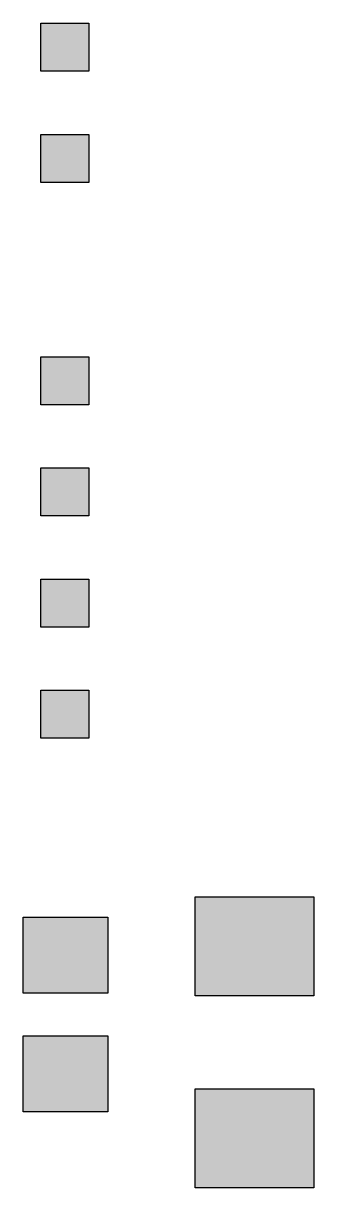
# Model space of a CAD drawing. Header units: millimetres. Extents: x -43 to 75, y 27 to 82.
# Drawn here: x -13.08 to -10.47, y 34.74 to 45.22 of the extents above; entities that cross this region are included whole.
import ezdxf

# ---------------------------------------------------------------- set-up
doc = ezdxf.new("R2010")
doc.units = ezdxf.units.MM
doc.layers.add('solderpaste_top', color=7, linetype='Continuous')

msp = doc.modelspace()

# ---------------------------------------------------------------- hatches: boundary and pattern name
at = {"layer": 'solderpaste_top'}
for points in [[(-12.9222, 44.7841), (-12.9222, 45.2159), (-12.4904, 45.2159), (-12.4904, 44.7841)], [(-12.9222, 43.7841), (-12.9222, 44.2159), (-12.4904, 44.2159), (-12.4904, 43.7841)], [(-12.9222, 41.7841), (-12.9222, 42.2159), (-12.4904, 42.2159), (-12.4904, 41.7841)], [(-12.9222, 40.7841), (-12.9222, 41.2159), (-12.4904, 41.2159), (-12.4904, 40.7841)], [(-12.9222, 39.7841), (-12.9222, 40.2159), (-12.4904, 40.2159), (-12.4904, 39.7841)], [(-12.9222, 38.7841), (-12.9222, 39.2159), (-12.4904, 39.2159), (-12.4904, 38.7841)], [(-11.5334, 36.4691), (-11.5334, 37.3581), (-10.4666, 37.3581), (-10.4666, 36.4691)], [(-13.081, 36.4905), (-13.081, 37.1763), (-12.319, 37.1763), (-12.319, 36.4905)], [(-13.081, 35.4237), (-13.081, 36.1095), (-12.319, 36.1095), (-12.319, 35.4237)], [(-11.5334, 34.7419), (-11.5334, 35.6309), (-10.4666, 35.6309), (-10.4666, 34.7419)]]:
    msp.add_hatch(color=171, dxfattribs=at).paths.add_polyline_path(points)

# ---------------------------------------------------------------- linework, layer by layer
at = {"layer": 'solderpaste_top', "color": 171}
for points in [[(-12.9222, 44.7841), (-12.9222, 45.2159), (-12.4904, 45.2159), (-12.4904, 44.7841), (-12.9222, 44.7841)], [(-12.9222, 43.7841), (-12.9222, 44.2159), (-12.4904, 44.2159), (-12.4904, 43.7841), (-12.9222, 43.7841)], [(-12.9222, 41.7841), (-12.9222, 42.2159), (-12.4904, 42.2159), (-12.4904, 41.7841), (-12.9222, 41.7841)], [(-12.9222, 40.7841), (-12.9222, 41.2159), (-12.4904, 41.2159), (-12.4904, 40.7841), (-12.9222, 40.7841)], [(-12.9222, 39.7841), (-12.9222, 40.2159), (-12.4904, 40.2159), (-12.4904, 39.7841), (-12.9222, 39.7841)], [(-12.9222, 38.7841), (-12.9222, 39.2159), (-12.4904, 39.2159), (-12.4904, 38.7841), (-12.9222, 38.7841)], [(-11.5334, 36.4691), (-11.5334, 37.3581), (-10.4666, 37.3581), (-10.4666, 36.4691), (-11.5334, 36.4691)], [(-13.081, 36.4905), (-13.081, 37.1763), (-12.319, 37.1763), (-12.319, 36.4905), (-13.081, 36.4905)], [(-13.081, 35.4237), (-13.081, 36.1095), (-12.319, 36.1095), (-12.319, 35.4237), (-13.081, 35.4237)], [(-11.5334, 34.7419), (-11.5334, 35.6309), (-10.4666, 35.6309), (-10.4666, 34.7419), (-11.5334, 34.7419)]]:
    msp.add_lwpolyline(points, dxfattribs=at)

doc.saveas('drawing.dxf')
